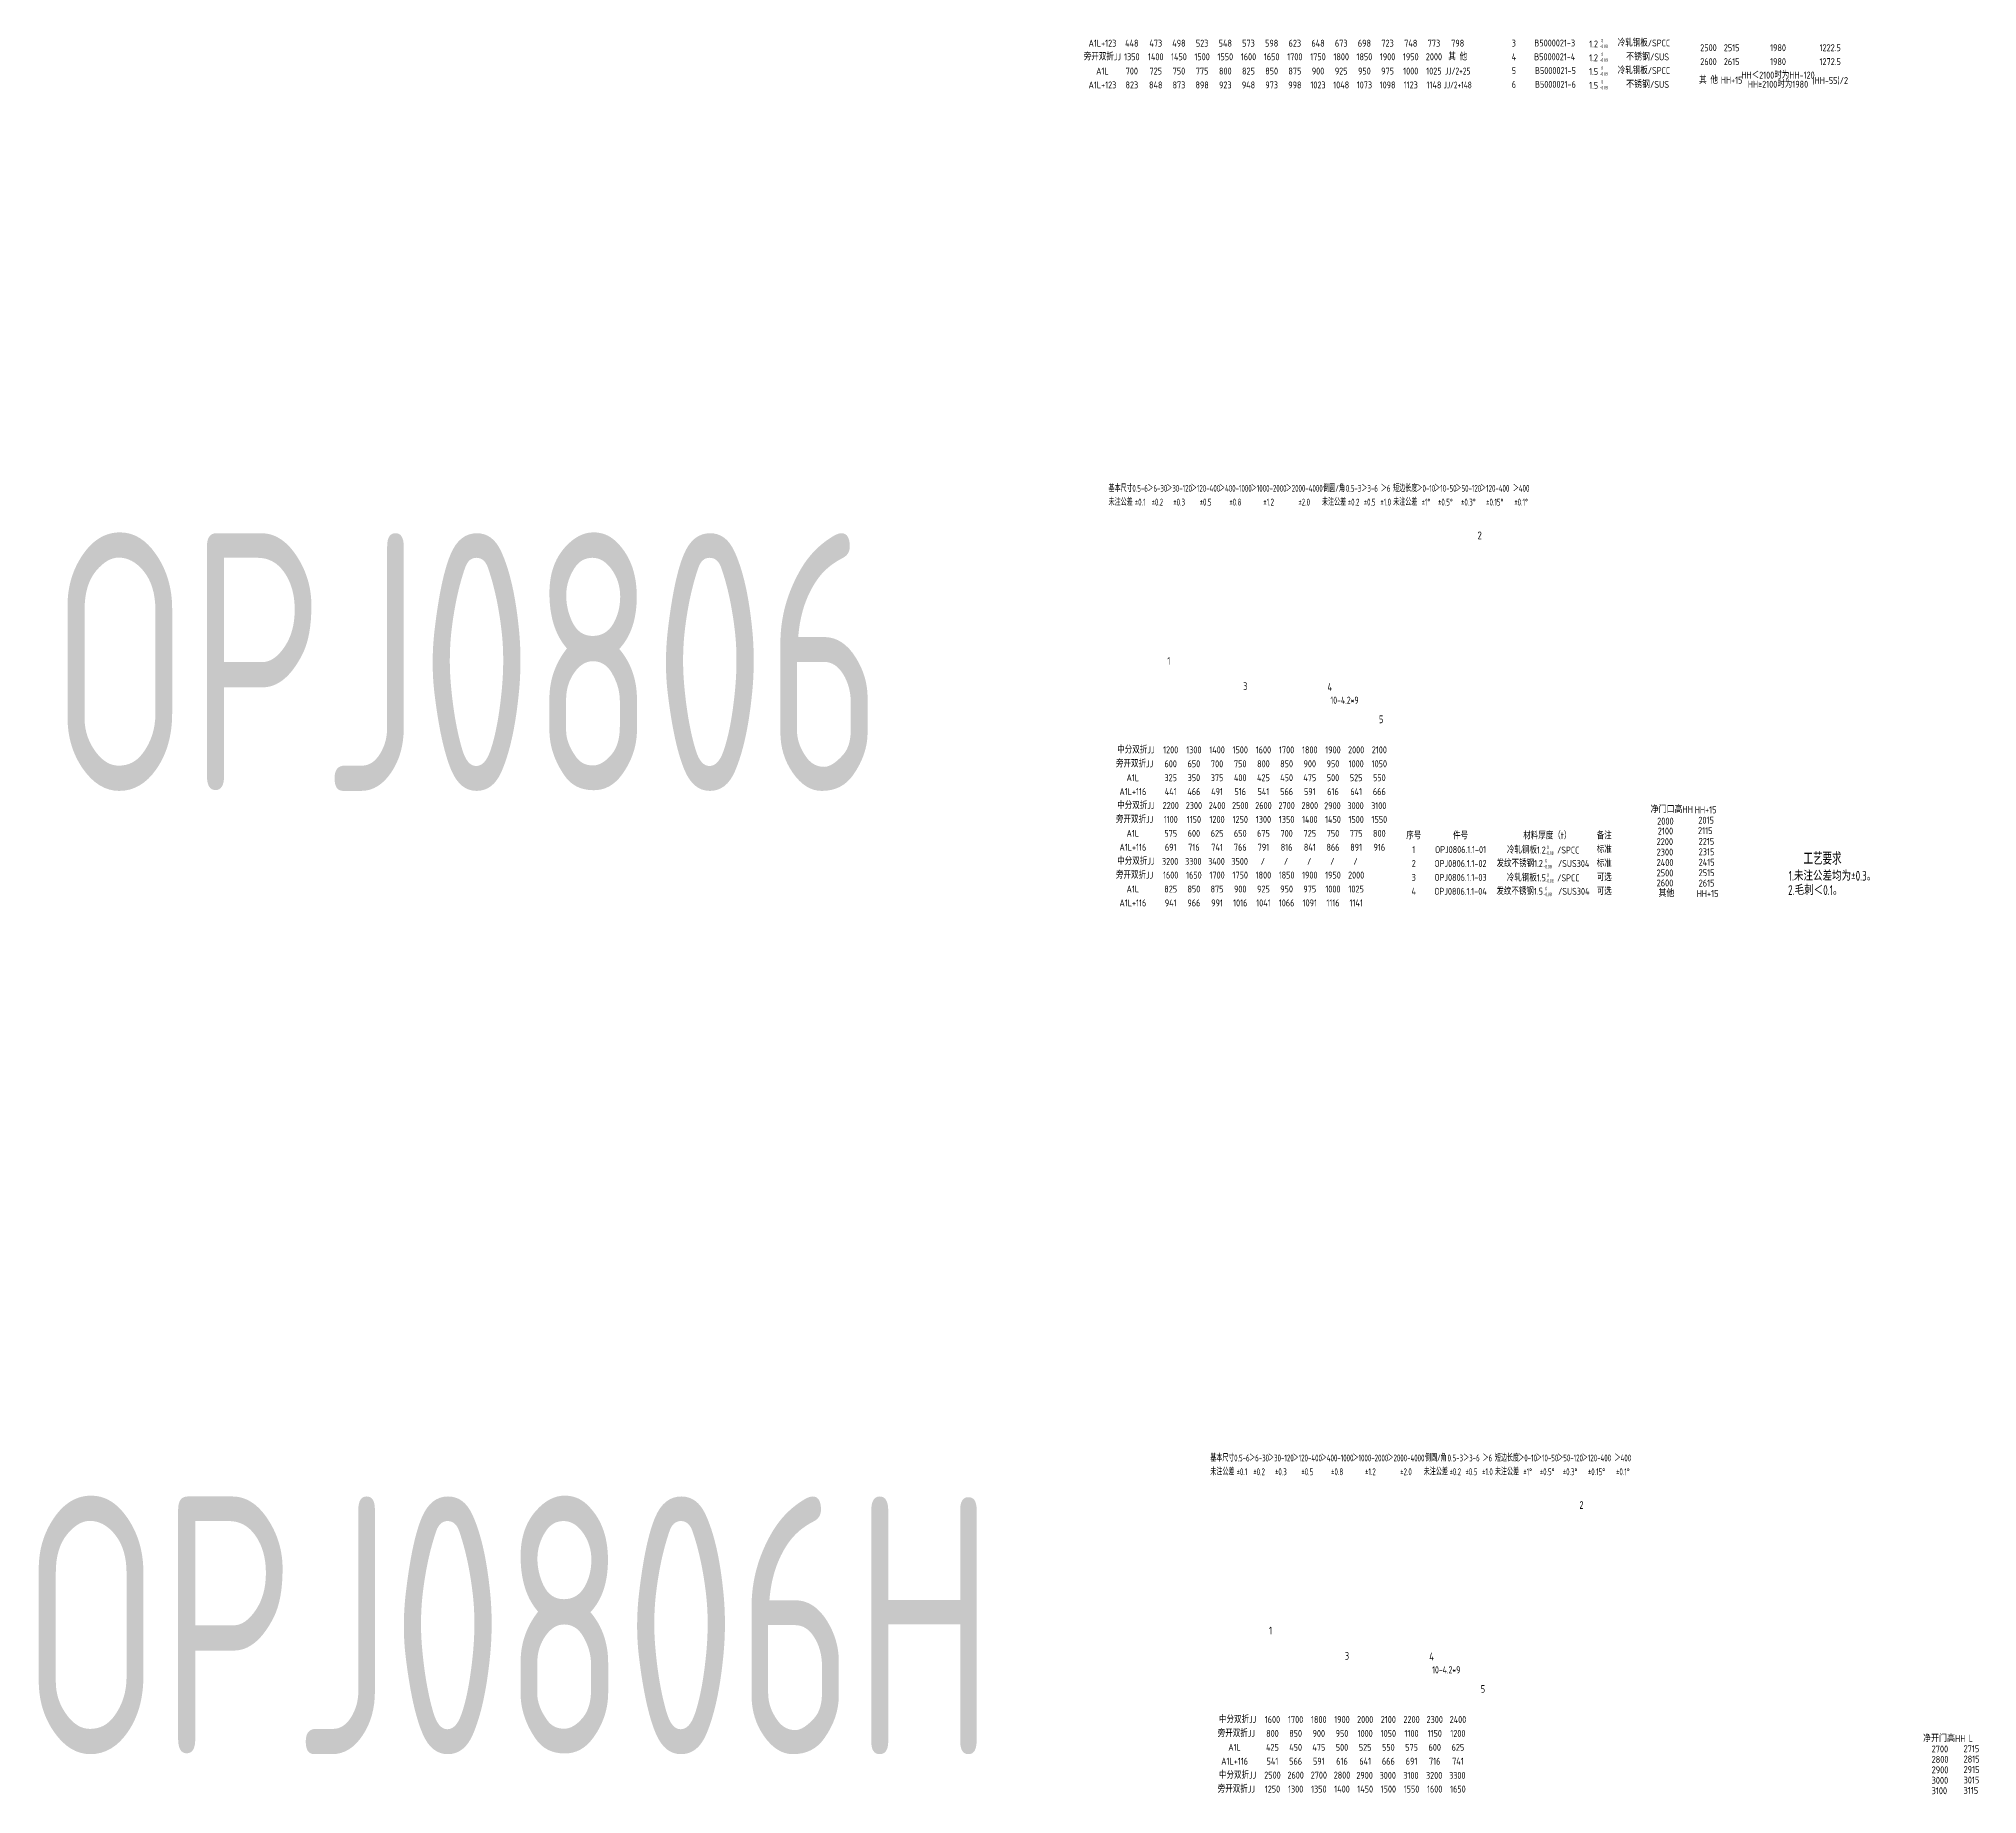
# Model space of a CAD drawing. Header units: inches. Extents: x 14216 to 120088, y -28810 to 23559.
# Drawn here: x 76304 to 83830, y -758 to 6055 of the extents above; entities that cross this region are included whole.
import ezdxf
from ezdxf.enums import TextEntityAlignment as Align

# ---------------------------------------------------------------- set-up
doc = ezdxf.new("R2010")
doc.units = ezdxf.units.IN
doc.header["$LTSCALE"] = 0.3
doc.header["$MEASUREMENT"] = 0
for name, color, linetype in [('2', 2, 'Continuous'), ('2细实线', 2, 'Continuous'), ('7', 4, 'Continuous')]:
    doc.layers.add(name, color=color, linetype=linetype)
doc.layers.add('粗实线', color=7, linetype='Continuous', lineweight=30)
doc.styles.add('HZ', font='isocp2.shx', dxfattribs={"width": 0.7, "bigfont": 'hztxt.shx'})

msp = doc.modelspace()

# ---------------------------------------------------------------- texts
at = {"layer": '2', "style": 'HZ'}
for s, height, width, p in [('A1L+123', 27, 0.8, (80433.5, 6037.5)), ('448', 27, 0.8, (80547.6, 6037.5)), ('473', 27, 0.8, (80640.5, 6037.5)), ('498', 27, 0.8, (80730.5, 6037.5)), ('523', 27, 0.8, (80820.5, 6037.5)), ('548', 27, 0.8, (80910.5, 6037.5)), ('573', 27, 0.8, (81000.5, 6037.5)), ('598', 27, 0.8, (81090.5, 6037.5)), ('623', 27, 0.8, (81180.5, 6037.5)), ('648', 27, 0.8, (81270.5, 6037.5)), ('673', 27, 0.8, (81360.5, 6037.5)), ('698', 27, 0.8, (81450.5, 6037.5)), ('723', 27, 0.8, (81540.5, 6037.5)), ('748', 27, 0.8, (81630.5, 6037.5)), ('773', 27, 0.8, (81720.5, 6037.5)), ('798', 27, 0.8, (81812.8, 6037.5)), ('2500', 27, 0.8, (82786.3, 6020)), ('2515', 27, 0.8, (82876.3, 6020)), ('1980', 27, 0.8, (83056.3, 6020)), ('1222.5', 27, 0.8, (83258.8, 6020)), ('旁开双折JJ', 27, 0.8, (80433.5, 5984.9)), ('1350', 27, 0.8, (80547.6, 5984.9)), ('1400', 27, 0.8, (80640.5, 5984.9)), ('1450', 27, 0.8, (80730.5, 5984.9)), ('1500', 27, 0.8, (80820.5, 5984.9)), ('1550', 27, 0.8, (80910.5, 5984.9)), ('1600', 27, 0.8, (81000.5, 5984.9)), ('1650', 27, 0.8, (81090.5, 5984.9)), ('1700', 27, 0.8, (81180.5, 5984.9)), ('1750', 27, 0.8, (81270.5, 5984.9)), ('1800', 27, 0.8, (81360.5, 5984.9)), ('1850', 27, 0.8, (81450.5, 5984.9)), ('1900', 27, 0.8, (81540.5, 5984.9)), ('1950', 27, 0.8, (81630.5, 5984.9)), ('2000', 27, 0.8, (81720.5, 5984.9)), ('其 他', 27, 0.8, (81812.8, 5984.9)), ('2600', 27, 0.8, (82786.3, 5966)), ('2615', 27, 0.8, (82876.3, 5966)), ('1980', 27, 0.8, (83056.3, 5966)), ('1272.5', 27, 0.8, (83258.8, 5966)), ('A1L+123', 27, 0.8, (80433.5, 5875.5)), ('A1L', 27, 0.8, (80433.5, 5929.5)), ('700', 27, 0.8, (80547.6, 5929.5)), ('823', 27, 0.8, (80547.6, 5875.5)), ('848', 27, 0.8, (80640.5, 5875.5)), ('725', 27, 0.8, (80640.5, 5929.5)), ('750', 27, 0.8, (80730.5, 5929.5)), ('873', 27, 0.8, (80730.5, 5875.5)), ('898', 27, 0.8, (80820.5, 5875.5)), ('775', 27, 0.8, (80820.5, 5929.5)), ('923', 27, 0.8, (80910.5, 5875.5)), ('800', 27, 0.8, (80910.5, 5929.5)), ('948', 27, 0.8, (81000.5, 5875.5)), ('825', 27, 0.8, (81000.5, 5929.5)), ('850', 27, 0.8, (81090.5, 5929.5)), ('973', 27, 0.8, (81090.5, 5875.5)), ('998', 27, 0.8, (81180.5, 5875.5)), ('875', 27, 0.8, (81180.5, 5929.5)), ('1023', 27, 0.8, (81270.5, 5875.5)), ('900', 27, 0.8, (81270.5, 5929.5)), ('1048', 27, 0.8, (81360.5, 5875.5)), ('925', 27, 0.8, (81360.5, 5929.5)), ('1073', 27, 0.8, (81450.5, 5875.5)), ('950', 27, 0.8, (81450.5, 5929.5)), ('1098', 27, 0.8, (81540.5, 5875.5)), ('975', 27, 0.8, (81540.5, 5929.5)), ('1000', 27, 0.8, (81630.5, 5929.5)), ('1123', 27, 0.8, (81630.5, 5875.5)), ('1025', 27, 0.8, (81720.5, 5929.5)), ('1148', 27, 0.8, (81720.5, 5875.5)), ('JJ/2+148', 26.5, 0.7, (81812.8, 5875.5)), ('JJ/2+25', 27, 0.7, (81812.8, 5929.5)), ('其 他', 27, 0.8, (82786.3, 5894.2)), ('HH+15', 27, 0.8, (82876.3, 5894.2)), ('HH＜2100时为HH-120', 27, 0.8, (83056.3, 5913.5)), ('HH≥2100时为1980', 27, 0.8, (83056.3, 5878.2)), ('(HH-55)/2', 27, 0.8, (83258.8, 5892.9)), ('序号', 27, 0.8, (81642.1, 2962.3)), ('件号', 27, 0.8, (81823.8, 2962.3)), ('材料厚度（t）', 27, 0.8, (82160.6, 2962.3)), ('备注', 27, 0.8, (82381.7, 2962.3)), ('2', 27, 0.8, (81642.1, 2854.3)), ('1', 27, 0.8, (81642.1, 2908.3)), ('OPJ0806.1.1-02', 27, 0.8, (81823.8, 2854.3)), ('OPJ0806.1.1-01', 27, 0.8, (81823.8, 2908.3)), ('发纹不锈钢1.2    /SUS304 ', 27, 0.8, (82151, 2854.3)), ('冷轧钢板1.2   /SPCC', 27, 0.8, (82144.5, 2906.4)), ('标准', 27, 0.8, (82381.7, 2908.3)), ('标准', 27, 0.8, (82381.7, 2854.3)), ('3', 27, 0.8, (81642.1, 2800.3)), ('OPJ0806.1.1-03', 27, 0.8, (81823.8, 2800.3)), ('冷轧钢板1.5   /SPCC', 27, 0.8, (82144.5, 2798.4)), ('可选', 27, 0.8, (82381.7, 2800.3)), ('4', 27, 0.8, (81642.1, 2746.3)), ('OPJ0806.1.1-04', 27, 0.8, (81823.8, 2746.3)), ('发纹不锈钢1.5    /SUS304 ', 27, 0.8, (82151, 2746.3)), ('可选', 27, 0.8, (82381.7, 2746.3))]:
    msp.add_text(s, height=height, dxfattribs=dict(at, width=width)).set_placement(p, align=Align.MIDDLE_CENTER)
at = {"layer": '2', "color": 2, "linetype": 'ByBlock', "style": 'HZ', "width": 0.8}
for s, p in [('3', (82022.5, 6024.4)), ('4', (82022.5, 5971)), ('5', (82022.5, 5917.5)), ('6', (82022.5, 5864))]:
    msp.add_text(s, height=27, dxfattribs=at).set_placement(p)
for s, p in [('B5000021-3', (82189.3, 6038.3)), ('1.2', (82340.3, 6034.5)), ('冷轧钢板/SPCC', (82535.7, 6038.3)), ('B5000021-4', (82189.3, 5984.9)), ('1.2', (82340.3, 5981)), ('冷轧钢板/SPCC', (82535.7, 5931.4)), ('B5000021-5', (82192, 5931.4)), ('B5000021-6', (82192, 5878)), ('1.5', (82340.3, 5927.5)), ('1.5', (82340.3, 5874.1))]:
    msp.add_text(s, height=27, dxfattribs=at).set_placement(p, align=Align.MIDDLE_CENTER)
at = {"layer": '2', "style": 'HZ', "width": 0.85}
for p in [(82466.4, 5970.9), (82466.4, 5864)]:
    msp.add_text('不锈钢/SUS', height=27, dxfattribs=at).set_placement(p)
at = {"layer": '2', "color": 4, "style": 'HZ', "width": 0.7}
for s, p in [('2', (81890.2, 4112.6)), ('1', (80685.4, 3625.3)), ('3', (80979.7, 3527.2)), ('4', (81307.5, 3524.1)), ('5', (81507, 3398.7)), ('2', (82285.2, 349.7)), ('1', (81080.4, -137.7)), ('3', (81374.7, -235.7)), ('4', (81702.5, -238.8)), ('5', (81902.1, -364.2))]:
    msp.add_text(s, height=30, dxfattribs=at).set_placement(p)
at = {"layer": '2', "color": 6, "style": 'HZ', "width": 0.75}
for s, p in [('1.未注公差均为±0.3。', (83097.6, 2787.5)), ('2.毛刺＜0.1。', (83095.5, 2732.1))]:
    msp.add_text(s, height=38, dxfattribs=at).set_placement(p)
at = {"layer": '2', "attachment_point": 1, "style": 'HZ'}
for insert, char_height in [((82363.8, 6054.3), 13.28), ((82363.8, 6000.8), 13.28), ((82363.8, 5947.4), 13.28), ((82363.8, 5893.9), 13.28), ((82145.3, 2871.8), 13.73), ((82152.6, 2924.2), 13.73), ((82152.6, 2816.2), 13.73), ((82145.3, 2763.8), 13.73)]:
    msp.add_mtext(' 0\\P-0.08', dxfattribs=dict(at, insert=insert, char_height=char_height))
at = {"layer": '2', "color": 6, "attachment_point": 5, "style": 'HZ'}
for s, insert, char_height in [('\\A1;OPJ0806', (77964.4, 3635.9), 1000), ('\\A1;10-4.2*9', (81373.3, 3487.8), 28), ('\\A1;OPJ0806H', (78124.6, -102.2), 1000), ('\\A1;10-4.2*9', (81768.3, -275.1), 28)]:
    msp.add_mtext(s, dxfattribs=dict(at, insert=insert, char_height=char_height))
at = {"layer": '2细实线', "linetype": 'ByBlock', "style": 'HZ', "width": 0.65}
for s, p in [('基本尺寸', (80504.1, 4310.1)), ('0.5-6', (80579.9, 4310.1)), ('＞6-30', (80646.7, 4310.1)), ('＞30-120', (80731.3, 4310.1)), ('＞120-400', (80833.8, 4310.1)), ('＞400-1000', (80949.6, 4310.1)), ('＞1000-2000', (81078.8, 4310.1)), ('＞2000-4000', (81216.9, 4310.1)), ('倒圆/角', (81332.8, 4310.1)), ('0.5-3', (81408.5, 4310.1)), ('＞3-6', (81470.9, 4310.1)), ('＞6', (81533.2, 4310.1)), ('短边长度', (81609, 4310.1)), ('＞0-10', (81689.2, 4310.1)), ('＞10-50', (81764.9, 4310.1)), ('＞50-120', (81854, 4310.1)), ('＞120-400', (81956.5, 4310.1)), ('＞400', (82058.9, 4310.1)), ('未注公差', (80504.1, 4256.6)), ('%%p0.1', (80579.9, 4256.6)), ('%%p0.2', (80646.7, 4256.6)), ('%%p0.3', (80731.3, 4256.6)), ('%%p0.5', (80833.8, 4256.6)), ('%%p0.8', (80949.6, 4256.6)), ('%%p1.2', (81078.8, 4256.6)), ('%%p2.0', (81216.9, 4256.6)), ('未注公差', (81332.8, 4256.6)), ('%%p0.2', (81408.5, 4256.6)), ('%%p0.5', (81470.9, 4256.6)), ('%%p1.0', (81533.2, 4256.6)), ('未注公差', (81609, 4256.6)), ('%%p1%%d', (81689.2, 4256.6)), ('%%p0.5%%d', (81764.9, 4256.6)), ('%%p0.3%%d', (81854, 4256.6)), ('%%p0.15%%d', (81956.5, 4256.6)), ('%%p0.1%%d', (82058.9, 4256.6)), ('基本尺寸', (80899.1, 547.2)), ('0.5-6', (80974.9, 547.2)), ('＞6-30', (81041.7, 547.2)), ('＞30-120', (81126.3, 547.2)), ('＞120-400', (81228.8, 547.2)), ('＞400-1000', (81344.6, 547.2)), ('＞1000-2000', (81473.8, 547.2)), ('＞2000-4000', (81611.9, 547.2)), ('倒圆/角', (81727.8, 547.2)), ('0.5-3', (81803.5, 547.2)), ('＞3-6', (81865.9, 547.2)), ('＞6', (81928.2, 547.2)), ('短边长度', (82004, 547.2)), ('＞0-10', (82084.2, 547.2)), ('＞10-50', (82159.9, 547.2)), ('＞50-120', (82249, 547.2)), ('＞120-400', (82351.5, 547.2)), ('＞400', (82453.9, 547.2)), ('未注公差', (80899.1, 493.7)), ('%%p0.1', (80974.9, 493.7)), ('%%p0.2', (81041.7, 493.7)), ('%%p0.3', (81126.3, 493.7)), ('%%p0.5', (81228.8, 493.7)), ('%%p0.8', (81344.6, 493.7)), ('%%p1.2', (81473.8, 493.7)), ('%%p2.0', (81611.9, 493.7)), ('未注公差', (81727.8, 493.7)), ('%%p0.2', (81803.5, 493.7)), ('%%p0.5', (81865.9, 493.7)), ('%%p1.0', (81928.2, 493.7)), ('未注公差', (82004, 493.7)), ('%%p1%%d', (82084.2, 493.7)), ('%%p0.5%%d', (82159.9, 493.7)), ('%%p0.3%%d', (82249, 493.7)), ('%%p0.15%%d', (82351.5, 493.7)), ('%%p0.1%%d', (82453.9, 493.7))]:
    msp.add_text(s, height=26.73, dxfattribs=at).set_placement(p, align=Align.MIDDLE_CENTER)
at = {"layer": '2细实线', "style": 'HZ', "width": 0.8}
for s, p in [('中分双折JJ', (80563.2, 3295.2)), ('旁开双折JJ', (80558.2, 3241.2)), ('1200', (80698.5, 3295.2)), ('600', (80698.5, 3241.2)), ('1300', (80788.5, 3295.2)), ('650', (80788.5, 3241.2)), ('1400', (80878.5, 3295.2)), ('700', (80878.5, 3241.2)), ('1500', (80968.5, 3295.2)), ('750', (80968.5, 3241.2)), ('1600', (81058.5, 3295.2)), ('800', (81058.5, 3241.2)), ('1700', (81148.5, 3295.2)), ('850', (81148.5, 3241.2)), ('1800', (81238.5, 3295.2)), ('900', (81238.5, 3241.2)), ('1900', (81328.5, 3295.2)), ('950', (81328.5, 3241.2)), ('2000', (81418.5, 3295.2)), ('1000', (81418.5, 3241.2)), ('1050', (81508.5, 3241.2)), ('2100', (81508.5, 3295.2)), ('A1L', (80551.5, 3187.2)), ('325', (80698.5, 3187.2)), ('350', (80788.5, 3187.2)), ('375', (80878.5, 3187.2)), ('400', (80968.5, 3187.2)), ('425', (81058.5, 3187.2)), ('450', (81148.5, 3187.2)), ('475', (81238.5, 3187.2)), ('500', (81328.5, 3187.2)), ('525', (81418.5, 3187.2)), ('550', (81508.5, 3187.2)), ('A1L+116', (80551.5, 3133.2)), ('中分双折JJ', (80563.2, 3079.2)), ('2200', (80698.6, 3079.2)), ('441', (80698.5, 3133.2)), ('2300', (80788.6, 3079.2)), ('466', (80788.5, 3133.2)), ('2400', (80878.6, 3079.2)), ('491', (80878.5, 3133.2)), ('2500', (80968.6, 3079.2)), ('516', (80968.5, 3133.2)), ('2600', (81058.6, 3079.2)), ('541', (81058.5, 3133.2)), ('2700', (81148.6, 3079.2)), ('566', (81148.5, 3133.2)), ('2800', (81238.6, 3079.2)), ('591', (81238.5, 3133.2)), ('2900', (81326.3, 3078.5)), ('616', (81328.5, 3133.2)), ('3000', (81416.2, 3078.5)), ('641', (81418.5, 3133.2)), ('3100', (81506.2, 3078.5)), ('666', (81508.5, 3133.2)), ('旁开双折JJ', (80558.2, 3025.2)), ('1100', (80698.6, 3025.2)), ('1150', (80788.6, 3025.2)), ('1200', (80878.6, 3025.2)), ('1250', (80968.6, 3025.2)), ('1300', (81058.6, 3025.2)), ('1350', (81148.6, 3025.2)), ('1400', (81238.6, 3025.2)), ('1450', (81328.6, 3025.2)), ('1500', (81418.5, 3025.2)), ('1550', (81508.5, 3025.2)), ('A1L', (80551.5, 2971.2)), ('575', (80698.6, 2971.2)), ('600', (80788.6, 2971.2)), ('625', (80878.6, 2971.2)), ('650', (80968.6, 2971.2)), ('675', (81058.6, 2971.2)), ('700', (81148.6, 2971.2)), ('725', (81238.6, 2971.2)), ('750', (81328.6, 2971.2)), ('775', (81418.5, 2971.2)), ('800', (81508.5, 2971.2)), ('A1L+116', (80551.5, 2917.2)), ('中分双折JJ', (80563.2, 2863.2)), ('3200', (80696.2, 2862.5)), ('691', (80698.5, 2917.2)), ('3300', (80786.2, 2862.5)), ('716', (80788.5, 2917.2)), ('3400', (80876.2, 2862.5)), ('741', (80878.5, 2917.2)), ('3500', (80966.2, 2862.5)), ('766', (80968.5, 2917.2)), ('791', (81058.5, 2917.2)), ('/', (81056.2, 2862.5)), ('816', (81148.5, 2917.2)), ('/', (81146.2, 2862.5)), ('841', (81238.5, 2917.2)), ('/', (81236.2, 2862.5)), ('866', (81328.5, 2917.2)), ('/', (81326.2, 2862.5)), ('891', (81418.5, 2917.2)), ('/', (81416.2, 2862.5)), ('916', (81508.5, 2917.2)), ('旁开双折JJ', (80558.2, 2809.2)), ('1600', (80698.5, 2809.2)), ('1650', (80788.5, 2809.2)), ('1700', (80878.5, 2809.2)), ('1750', (80968.5, 2809.2)), ('1800', (81058.5, 2809.2)), ('1850', (81148.5, 2809.2)), ('1900', (81238.5, 2809.2)), ('1950', (81328.5, 2809.2)), ('2000', (81418.5, 2809.2)), ('A1L+116', (80551.5, 2701.2)), ('A1L', (80551.5, 2755.2)), ('825', (80698.5, 2755.2)), ('941', (80698.5, 2701.2)), ('966', (80788.5, 2701.2)), ('850', (80788.5, 2755.2)), ('875', (80878.5, 2755.2)), ('991', (80878.5, 2701.2)), ('1016', (80968.5, 2701.2)), ('900', (80968.5, 2755.2)), ('1041', (81058.5, 2701.2)), ('925', (81058.5, 2755.2)), ('1066', (81148.5, 2701.2)), ('950', (81148.5, 2755.2)), ('1091', (81238.5, 2701.2)), ('975', (81238.5, 2755.2)), ('1000', (81328.5, 2755.2)), ('1116', (81328.5, 2701.2)), ('1025', (81418.5, 2755.2)), ('1141', (81418.5, 2701.2)), ('中分双折JJ', (80958.2, -467.7)), ('旁开双折JJ', (80953.2, -521.7)), ('1600', (81093.5, -467.7)), ('800', (81093.5, -521.7)), ('1700', (81183.5, -467.7)), ('850', (81183.5, -521.7)), ('1800', (81273.5, -467.7)), ('900', (81273.5, -521.7)), ('1900', (81363.5, -467.7)), ('950', (81363.5, -521.7)), ('2000', (81453.5, -467.7)), ('1000', (81453.5, -521.7)), ('1050', (81543.5, -521.7)), ('2100', (81543.5, -467.7)), ('2200', (81633.6, -467.7)), ('1100', (81633.6, -521.7)), ('2300', (81723.6, -467.7)), ('1150', (81723.6, -521.7)), ('2400', (81813.6, -467.7)), ('1200', (81813.6, -521.7)), ('A1L', (80946.6, -575.7)), ('425', (81093.5, -575.7)), ('450', (81183.5, -575.7)), ('475', (81273.5, -575.7)), ('500', (81363.5, -575.7)), ('525', (81453.5, -575.7)), ('550', (81543.5, -575.7)), ('575', (81633.6, -575.7)), ('600', (81723.6, -575.7)), ('625', (81813.6, -575.7)), ('A1L+116', (80946.6, -629.7)), ('中分双折JJ', (80958.2, -683.7)), ('2500', (81093.6, -683.7)), ('541', (81093.5, -629.7)), ('2600', (81183.6, -683.7)), ('566', (81183.5, -629.7)), ('2700', (81273.6, -683.7)), ('591', (81273.5, -629.7)), ('2800', (81363.6, -683.7)), ('616', (81363.5, -629.7)), ('2900', (81451.3, -684.5)), ('641', (81453.5, -629.7)), ('3000', (81541.2, -684.5)), ('666', (81543.5, -629.7)), ('3100', (81631.2, -684.5)), ('691', (81633.6, -629.7)), ('3200', (81721.2, -684.5)), ('716', (81723.6, -629.7)), ('3300', (81811.2, -684.5)), ('741', (81813.6, -629.7)), ('旁开双折JJ', (80953.2, -737.7)), ('1250', (81093.6, -737.7)), ('1300', (81183.6, -737.7)), ('1350', (81273.6, -737.7)), ('1400', (81363.6, -737.7)), ('1450', (81453.6, -737.7)), ('1500', (81543.5, -737.7)), ('1550', (81633.5, -737.7)), ('1600', (81723.5, -737.7)), ('1650', (81813.5, -737.7))]:
    msp.add_text(s, height=27, dxfattribs=at).set_placement(p, align=Align.MIDDLE_CENTER)
at = {"layer": '7', "color": 2, "style": 'HZ', "width": 0.85}
for s, p in [('净门口高HH', (82561.4, 3050.2)), ('2000', (82587.1, 3005)), ('HH+15', (82732.7, 3049.1)), ('2015', (82746.8, 3008.6)), ('2200', (82584.9, 2925.6)), ('2100', (82589.5, 2966.7)), ('2115', (82745.6, 2968.1)), ('2215', (82748, 2926.6)), ('2300', (82584.9, 2885.1)), ('2400', (82584.9, 2844.6)), ('2315', (82748, 2886.1)), ('2415', (82748, 2845.6)), ('2500', (82584.9, 2804.1)), ('2600', (82584.9, 2765.2)), ('2515', (82748, 2805.1)), ('2615', (82748, 2764.6)), ('其他', (82592, 2725)), ('HH+15', (82740.2, 2724.1)), ('净开门高HH', (83619.5, -555.1)), ('2700', (83652.5, -595.6)), ('2715', (83776.6, -594.5)), ('L', (83795.9, -554)), ('2800', (83652.5, -636.1)), ('2900', (83652.5, -676.6)), ('2815', (83776.6, -635)), ('2915', (83776.6, -675.5)), ('3000', (83652.5, -717.1)), ('3100', (83652.5, -757.6)), ('3015', (83776.6, -716)), ('3115', (83776.6, -756.5))]:
    msp.add_text(s, height=27, dxfattribs=at).set_placement(p)
at = {"layer": '粗实线', "color": 3, "linetype": 'Continuous', "lineweight": -3, "style": 'HZ', "width": 0.7}
msp.add_text('工艺要求', height=48, dxfattribs=at).set_placement((83155, 2849.4))

doc.saveas('drawing.dxf')
